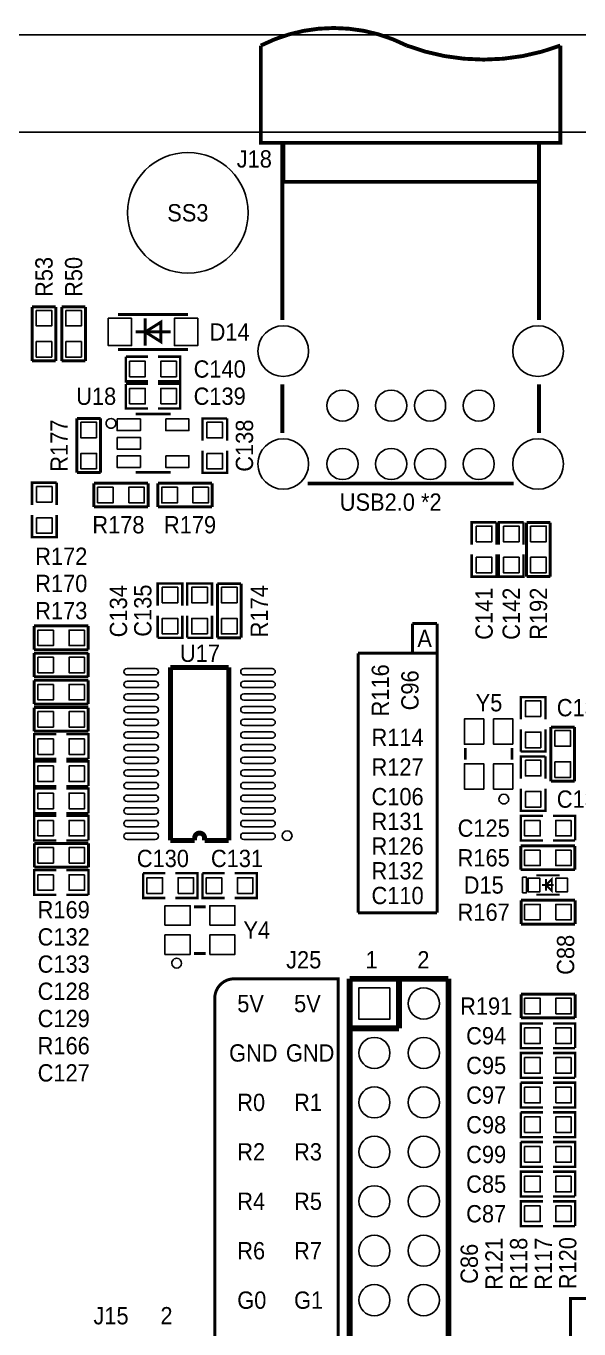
# Model space of a CAD drawing. Extents: x -6 to 181, y -5 to 126.
# Drawn here: x 111.3 to 139.8, y 58.5 to 125.4 of the extents above; entities that cross this region are included whole.
import ezdxf
from ezdxf.enums import TextEntityAlignment as Align

# ---------------------------------------------------------------- set-up
doc = ezdxf.new("R2010")
doc.units = 0
for name, color, linetype in [('BG_OUTLINE', 140, 'CONTINUOUS'), ('BG_SILKSCREEN_TOP', 30, 'CONTINUOUS'), ('PG_SILKSCREEN_TOP', 254, 'CONTINUOUS'), ('PIN_TOP', 92, 'CONTINUOUS'), ('RD_SILKSCREEN_TOP', 52, 'CONTINUOUS')]:
    doc.layers.add(name, color=color, linetype=linetype)

msp = doc.modelspace()

# ---------------------------------------------------------------- linework, layer by layer
at = {"layer": 'BG_OUTLINE'}
msp.add_lwpolyline([(173.999652, 121.999756), (175.999648, 121.999756), (175.999648, 122.999754, 0.414214), (173.999652, 124.99975), (1.999996, 124.99975, 0.414214), (0, 122.999754), (0, 121.999756), (2.999994, 121.999756), (2.999994, 119.99976)], format="xyb", dxfattribs=at)
msp.add_lwpolyline([(0, 2.999994), (0, 116.999995, -0.414214), (2.999994, 119.999989), (173.00001, 119.999989, -0.414214), (176.000004, 116.999995), (176.000004, 2.999994, -0.414214), (173.00001, 0), (2.999994, 0, -0.414214)], format="xyb", close=True, dxfattribs=at)
at = {"layer": 'BG_SILKSCREEN_TOP', "const_width": 0.1524}
for points in [[(132.461, 94.742), (131.191, 94.742)], [(131.191, 94.742), (131.191, 93.218)], [(132.461, 93.218), (132.461, 94.742)], [(128.397, 79.883), (128.397, 93.218)], [(128.397, 93.218), (132.461, 93.218)], [(132.461, 93.218), (132.461, 79.883)], [(132.461, 79.883), (128.397, 79.883)], [(140.716, 49.022), (140.716, 50.546), (142.875, 50.546), (142.875, 45.72), (150.622, 45.72), (150.622, 60.071), (139.319, 60.071), (139.319, 50.546)]]:
    msp.add_lwpolyline(points, dxfattribs=at)
msp.add_lwpolyline([(121.031, 75.492), (121.031, 26.653998, 0.414214), (122.030998, 25.654), (127.381, 25.654), (127.381, 76.491998), (122.030998, 76.491998, 0.414214), (121.031, 75.492)], format="xyb", dxfattribs=at)
at = {"layer": 'PG_SILKSCREEN_TOP'}
for points, const_width in [([(123.399982, 124.442804, -0.240364), (130.899992, 124.442804)], 0.2), ([(130.899992, 124.442804, 0.182961), (138.800002, 124.442804)], 0.2), ([(119.997322, 83.598309), (119.997322, 83.725309, -1), (120.505322, 83.725309)], 0.254)]:
    msp.add_lwpolyline(points, format="xyb", dxfattribs=dict(at, const_width=const_width))
for points, const_width in [([(123.399982, 124.442804), (123.399982, 119.442814), (138.800002, 119.442814), (138.800002, 124.442804)], 0.2), ([(124.49998, 110.342807), (124.49998, 119.442814), (137.700004, 119.442814), (137.700004, 110.342807)], 0.2), ([(124.550094, 119.442814), (124.550094, 117.442818), (137.700004, 117.442818), (137.700004, 119.442814)], 0.2), ([(111.640722, 108.236309), (111.640722, 111.017609)], 0.1524), ([(111.640722, 111.017609), (112.859922, 111.017609)], 0.1524), ([(112.859922, 111.017609), (112.859922, 108.236309)], 0.1524), ([(113.164722, 108.236309), (113.164722, 111.017609)], 0.1524), ([(113.164722, 111.017609), (114.383922, 111.017609)], 0.1524), ([(114.383922, 111.017609), (114.383922, 108.236309)], 0.1524), ([(116.056004, 110.627998), (119.655996, 110.627998)], 0.150012), ([(117.456102, 109.028001), (117.456102, 110.427999)], 0.150012), ([(118.755998, 109.728), (116.956002, 109.728)], 0.150012), ([(117.456102, 109.728), (118.255898, 109.227899), (118.255898, 110.228101), (117.456102, 109.728)], 0.150012), ([(119.655996, 108.828002), (116.056004, 108.828002)], 0.150012), ([(117.602, 107.188), (116.459, 107.188), (116.459, 108.458)], 0.127), ([(116.459, 108.458), (117.602, 108.458)], 0.127), ([(118.11, 108.458), (119.253, 108.458), (119.253, 107.188), (118.11, 107.188)], 0.127), ([(112.859922, 108.236309), (111.640722, 108.236309)], 0.1524), ([(114.383922, 108.236309), (113.164722, 108.236309)], 0.1524), ([(117.602, 105.791), (116.459, 105.791), (116.459, 107.061)], 0.127), ([(116.459, 107.061), (117.602, 107.061)], 0.127), ([(118.11, 107.061), (119.253, 107.061), (119.253, 105.791), (118.11, 105.791)], 0.127), ([(124.49998, 104.542819), (124.49998, 107.042814)], 0.2), ([(137.700004, 107.042814), (137.700004, 104.542819)], 0.2), ([(113.9444, 102.5017), (113.9444, 105.283)], 0.1524), ([(113.9444, 105.283), (115.1636, 105.283)], 0.1524), ([(115.1636, 105.283), (115.1636, 102.5017)], 0.1524), ([(116.956002, 105.512997), (118.755998, 105.512997)], 0.150012), ([(120.396, 104.14), (120.396, 105.283), (121.666, 105.283)], 0.127), ([(121.666, 105.283), (121.666, 104.14)], 0.127), ([(121.666, 103.632), (121.666, 102.489), (120.396, 102.489), (120.396, 103.632)], 0.127), ([(115.1636, 102.5017), (113.9444, 102.5017)], 0.1524), ([(118.755998, 102.513003), (116.956002, 102.513003)], 0.150012), ([(111.633, 100.838), (111.633, 101.981), (112.903, 101.981)], 0.127), ([(112.903, 101.981), (112.903, 100.838)], 0.127), ([(114.8207, 101.9556), (117.602, 101.9556)], 0.1524), ([(114.8207, 100.7364), (114.8207, 101.9556)], 0.1524), ([(117.602, 101.9556), (117.602, 100.7364)], 0.1524), ([(118.11, 100.7364), (118.11, 101.9556)], 0.1524), ([(118.11, 101.9556), (120.8913, 101.9556)], 0.1524), ([(120.8913, 101.9556), (120.8913, 100.7364)], 0.1524), ([(136.399981, 101.942798), (125.800002, 101.942798)], 0.2), ([(117.602, 100.7364), (114.8207, 100.7364)], 0.1524), ([(120.8913, 100.7364), (118.11, 100.7364)], 0.1524), ([(112.903, 100.33), (112.903, 99.187), (111.633, 99.187), (111.633, 100.33)], 0.127), ([(134.239, 98.806), (134.239, 99.949), (135.509, 99.949)], 0.127), ([(135.509, 99.949), (135.509, 98.806)], 0.127), ([(135.636, 98.806), (135.636, 99.949), (136.906, 99.949)], 0.127), ([(136.906, 99.949), (136.906, 98.806)], 0.127), ([(137.0584, 97.155), (137.0584, 99.9363)], 0.1524), ([(137.0584, 99.9363), (138.2776, 99.9363)], 0.1524), ([(138.2776, 99.9363), (138.2776, 97.155)], 0.1524), ([(135.509, 98.298), (135.509, 97.155), (134.239, 97.155), (134.239, 98.298)], 0.127), ([(136.906, 98.298), (136.906, 97.155), (135.636, 97.155), (135.636, 98.298)], 0.127), ([(138.2776, 97.155), (137.0584, 97.155)], 0.1524), ([(118.092322, 95.663309), (118.092322, 96.806309), (119.362322, 96.806309), (119.362322, 95.663309)], 0.127), ([(119.616322, 95.663309), (119.616322, 96.806309), (120.886322, 96.806309), (120.886322, 95.663309)], 0.127), ([(121.165722, 94.012309), (121.165722, 96.793609)], 0.1524), ([(121.165722, 96.793609), (122.384922, 96.793609)], 0.1524), ([(122.384922, 96.793609), (122.384922, 94.012309)], 0.1524), ([(119.362322, 95.155309), (119.362322, 94.012309), (118.092322, 94.012309)], 0.127), ([(118.092322, 94.012309), (118.092322, 95.155309)], 0.127), ([(120.886322, 95.155309), (120.886322, 94.012309), (119.616322, 94.012309)], 0.127), ([(119.616322, 94.012309), (119.616322, 95.155309)], 0.127), ([(111.742322, 93.402709), (111.742322, 94.621909)], 0.1524), ([(111.742322, 94.621909), (114.523622, 94.621909)], 0.1524), ([(114.523622, 94.621909), (114.523622, 93.402709)], 0.1524), ([(122.384922, 94.012309), (121.165722, 94.012309)], 0.1524), ([(114.523622, 93.402709), (111.742322, 93.402709)], 0.1524), ([(111.742322, 92.005709), (111.742322, 93.224909)], 0.1524), ([(111.742322, 93.224909), (114.523622, 93.224909)], 0.1524), ([(114.523622, 93.224909), (114.523622, 92.005709)], 0.1524), ([(118.751223, 92.488309), (118.751223, 83.598309)], 0.254), ([(121.75142, 92.488309), (118.751223, 92.488309)], 0.254), ([(121.75142, 83.598309), (121.75142, 92.488309)], 0.254), ([(114.523622, 92.005709), (111.742322, 92.005709)], 0.1524), ([(111.742322, 90.608709), (111.742322, 91.827909)], 0.1524), ([(111.742322, 91.827909), (114.523622, 91.827909)], 0.1524), ([(114.523622, 91.827909), (114.523622, 90.608709)], 0.1524), ([(114.523622, 90.608709), (111.742322, 90.608709)], 0.1524), ([(111.742322, 89.211709), (111.742322, 90.430909)], 0.1524), ([(111.742322, 90.430909), (114.523622, 90.430909)], 0.1524), ([(114.523622, 90.430909), (114.523622, 89.211709)], 0.1524), ([(136.761322, 89.821309), (136.761322, 90.964309), (138.031322, 90.964309), (138.031322, 89.821309)], 0.127), ([(114.523622, 89.211709), (111.742322, 89.211709)], 0.1524), ([(112.885322, 87.789309), (111.742322, 87.789309), (111.742322, 89.059309), (112.885322, 89.059309)], 0.127), ([(113.393322, 89.059309), (114.536322, 89.059309), (114.536322, 87.789309)], 0.127), ([(138.031322, 89.313309), (138.031322, 88.170309), (136.761322, 88.170309)], 0.127), ([(136.761322, 88.170309), (136.761322, 89.313309)], 0.127), ([(138.310722, 86.646309), (138.310722, 89.427609)], 0.1524), ([(138.310722, 89.427609), (139.529922, 89.427609)], 0.1524), ([(139.529922, 89.427609), (139.529922, 86.646309)], 0.1524), ([(133.910324, 87.743309), (133.910324, 88.343308)], 0.150012), ([(136.310319, 87.743309), (136.310319, 88.343308)], 0.150012), ([(112.885322, 86.392309), (111.742322, 86.392309), (111.742322, 87.662309), (112.885322, 87.662309)], 0.127), ([(114.536322, 87.789309), (113.393322, 87.789309)], 0.127), ([(113.393322, 87.662309), (114.536322, 87.662309), (114.536322, 86.392309)], 0.127), ([(136.761322, 86.773309), (136.761322, 87.916309), (138.031322, 87.916309)], 0.127), ([(138.031322, 87.916309), (138.031322, 86.773309)], 0.127), ([(114.536322, 86.392309), (113.393322, 86.392309)], 0.127), ([(139.529922, 86.646309), (138.310722, 86.646309)], 0.1524), ([(112.885322, 84.995309), (111.742322, 84.995309), (111.742322, 86.265309), (112.885322, 86.265309)], 0.127), ([(113.393322, 86.265309), (114.536322, 86.265309), (114.536322, 84.995309)], 0.127), ([(138.031322, 86.265309), (138.031322, 85.122309), (136.761322, 85.122309), (136.761322, 86.265309)], 0.127), ([(114.536322, 84.995309), (113.393322, 84.995309)], 0.127), ([(112.885322, 83.598309), (111.742322, 83.598309), (111.742322, 84.868309), (112.885322, 84.868309)], 0.127), ([(113.393322, 84.868309), (114.536322, 84.868309), (114.536322, 83.598309)], 0.127), ([(137.904322, 83.598309), (136.761322, 83.598309), (136.761322, 84.868309), (137.904322, 84.868309)], 0.127), ([(138.412322, 84.868309), (139.555322, 84.868309), (139.555322, 83.598309)], 0.127), ([(118.751223, 83.598309), (119.997322, 83.598309)], 0.254), ([(120.505322, 83.725309), (120.505322, 83.598309)], 0.254), ([(120.505322, 83.598309), (121.75142, 83.598309)], 0.254), ([(111.755022, 83.445909), (114.536322, 83.445909)], 0.1524), ([(111.755022, 82.226709), (111.755022, 83.445909)], 0.1524), ([(114.536322, 83.598309), (113.393322, 83.598309)], 0.127), ([(114.536322, 83.445909), (114.536322, 82.226709)], 0.1524), ([(136.761322, 82.099709), (136.761322, 83.318909)], 0.1524), ([(136.761322, 83.318909), (139.542622, 83.318909)], 0.1524), ([(139.555322, 83.598309), (138.412322, 83.598309)], 0.127), ([(139.542622, 83.318909), (139.542622, 82.099709)], 0.1524), ([(114.536322, 82.226709), (111.755022, 82.226709)], 0.1524), ([(112.885322, 80.804309), (111.742322, 80.804309), (111.742322, 82.074309), (112.885322, 82.074309)], 0.127), ([(113.393322, 82.074309), (114.536322, 82.074309), (114.536322, 80.804309)], 0.127), ([(118.491, 80.645), (117.348, 80.645), (117.348, 81.915)], 0.127), ([(117.348, 81.915), (118.491, 81.915)], 0.127), ([(118.999, 81.915), (120.142, 81.915), (120.142, 80.645), (118.999, 80.645)], 0.127), ([(121.539, 80.645), (120.396, 80.645), (120.396, 81.915)], 0.127), ([(120.396, 81.915), (121.539, 81.915)], 0.127), ([(122.047, 81.915), (123.19, 81.915), (123.19, 80.645), (122.047, 80.645)], 0.127), ([(139.542622, 82.099709), (136.761322, 82.099709)], 0.1524), ([(137.558323, 81.812308), (138.75832, 81.812308)], 0.1), ([(137.858322, 81.312309), (138.458321, 81.312309)], 0.1), ([(138.358321, 81.612308), (138.058322, 81.312309), (138.358321, 81.012309), (138.358321, 81.612308)], 0.1), ([(138.058322, 81.612308), (138.058322, 81.012309)], 0.1), ([(114.536322, 80.804309), (113.393322, 80.804309)], 0.127), ([(136.774022, 80.524909), (139.555322, 80.524909)], 0.1524), ([(136.774022, 79.305709), (136.774022, 80.524909)], 0.1524), ([(137.558323, 80.81231), (138.75832, 80.81231)], 0.1), ([(139.555322, 80.524909), (139.555322, 79.305709)], 0.1524), ([(119.969001, 80.193998), (120.568999, 80.193998)], 0.150012), ([(139.555322, 79.305709), (136.774022, 79.305709)], 0.1524), ([(119.969001, 77.794002), (120.568999, 77.794002)], 0.150012), ([(127.964997, 25.691998), (127.964997, 76.491998)], 0.3048), ([(127.964997, 76.491998), (133.044997, 76.491998)], 0.3048), ([(130.504997, 73.951998), (130.504997, 76.491998)], 0.3048), ([(133.044997, 76.491998), (133.044997, 25.691998)], 0.3048), ([(136.774022, 75.698909), (139.555322, 75.698909)], 0.1524), ([(136.774022, 74.479709), (136.774022, 75.698909)], 0.1524), ([(139.555322, 75.698909), (139.555322, 74.479709)], 0.1524), ([(139.555322, 74.479709), (136.774022, 74.479709)], 0.1524), ([(127.964997, 73.951998), (130.504997, 73.951998)], 0.3048), ([(137.904322, 72.930309), (136.761322, 72.930309), (136.761322, 74.200309), (137.904322, 74.200309)], 0.127), ([(138.412322, 74.200309), (139.555322, 74.200309), (139.555322, 72.930309)], 0.127), ([(139.555322, 72.930309), (138.412322, 72.930309)], 0.127), ([(137.904322, 71.406309), (136.761322, 71.406309), (136.761322, 72.676309), (137.904322, 72.676309)], 0.127), ([(138.412322, 72.676309), (139.555322, 72.676309), (139.555322, 71.406309)], 0.127), ([(137.904322, 69.882309), (136.761322, 69.882309), (136.761322, 71.152309)], 0.127), ([(136.761322, 71.152309), (137.904322, 71.152309)], 0.127), ([(139.555322, 71.406309), (138.412322, 71.406309)], 0.127), ([(138.412322, 71.152309), (139.555322, 71.152309), (139.555322, 69.882309), (138.412322, 69.882309)], 0.127), ([(137.904322, 68.358309), (136.761322, 68.358309), (136.761322, 69.628309)], 0.127), ([(136.761322, 69.628309), (137.904322, 69.628309)], 0.127), ([(138.412322, 69.628309), (139.555322, 69.628309), (139.555322, 68.358309), (138.412322, 68.358309)], 0.127), ([(137.904322, 66.834309), (136.761322, 66.834309), (136.761322, 68.104309)], 0.127), ([(136.761322, 68.104309), (137.904322, 68.104309)], 0.127), ([(138.412322, 68.104309), (139.555322, 68.104309), (139.555322, 66.834309), (138.412322, 66.834309)], 0.127), ([(137.904322, 65.310309), (136.761322, 65.310309), (136.761322, 66.580309), (137.904322, 66.580309)], 0.127), ([(138.412322, 66.580309), (139.555322, 66.580309), (139.555322, 65.310309)], 0.127), ([(137.904322, 63.786309), (136.761322, 63.786309), (136.761322, 65.056309), (137.904322, 65.056309)], 0.127), ([(139.555322, 65.310309), (138.412322, 65.310309)], 0.127), ([(138.412322, 65.056309), (139.555322, 65.056309), (139.555322, 63.786309)], 0.127), ([(139.555322, 63.786309), (138.412322, 63.786309)], 0.127)]:
    msp.add_lwpolyline(points, dxfattribs=dict(at, const_width=const_width))
for points in [[(115.946987, 105.029, 1), (115.447004, 105.029004, 1)], [(136.139987, 85.725, 1), (135.64002, 85.724995, 1)], [(125.001325, 83.843317, 1), (124.501318, 83.8433, 1)], [(119.318989, 77.294003, 1), (118.819011, 77.293997, 1)]]:
    msp.add_lwpolyline(points, format="xyb", close=True, dxfattribs=at)
msp.add_lwpolyline([(136.858324, 81.712308), (136.858324, 80.91231), (137.058324, 80.91231), (137.058324, 81.712308)], close=True, dxfattribs=at)
at = {"layer": 'PIN_TOP'}
for points in [[(111.850272, 110.833459), (112.650372, 110.833459), (112.650372, 110.033359), (111.850272, 110.033359)], [(113.374272, 110.833459), (114.174372, 110.833459), (114.174372, 110.033359), (113.374272, 110.033359)], [(116.755951, 110.428024), (116.755951, 109.027976), (115.556055, 109.027976), (115.556055, 110.428024)], [(120.155945, 110.428024), (120.155945, 109.027976), (118.956049, 109.027976), (118.956049, 110.428024)], [(111.850272, 109.233259), (112.650372, 109.233259), (112.650372, 108.433159), (111.850272, 108.433159)], [(113.374272, 109.233259), (114.174372, 109.233259), (114.174372, 108.433159), (113.374272, 108.433159)], [(116.65585, 107.42295), (116.65585, 108.22305), (117.45595, 108.22305), (117.45595, 107.42295)], [(118.25605, 107.42295), (118.25605, 108.22305), (119.05615, 108.22305), (119.05615, 107.42295)], [(116.65585, 106.02595), (116.65585, 106.82605), (117.45595, 106.82605), (117.45595, 106.02595)], [(118.25605, 106.02595), (118.25605, 106.82605), (119.05615, 106.82605), (119.05615, 106.02595)], [(116.006537, 105.262705), (117.205442, 105.262705), (117.205442, 104.663316), (116.006537, 104.663316)], [(118.506558, 105.262705), (119.705463, 105.262705), (119.705463, 104.663316), (118.506558, 104.663316)], [(114.95405, 104.28605), (114.15395, 104.28605), (114.15395, 105.08615), (114.95405, 105.08615)], [(120.63095, 105.08615), (121.43105, 105.08615), (121.43105, 104.28605), (120.63095, 104.28605)], [(116.006537, 104.312695), (117.205442, 104.312695), (117.205442, 103.713305), (116.006537, 103.713305)], [(114.95405, 102.68585), (114.15395, 102.68585), (114.15395, 103.48595), (114.95405, 103.48595)], [(116.006537, 103.362684), (117.205442, 103.362684), (117.205442, 102.763295), (116.006537, 102.763295)], [(118.506558, 103.362684), (119.705463, 103.362684), (119.705463, 102.763295), (118.506558, 102.763295)], [(120.63095, 103.48595), (121.43105, 103.48595), (121.43105, 102.68585), (120.63095, 102.68585)], [(111.86795, 101.78415), (112.66805, 101.78415), (112.66805, 100.98405), (111.86795, 100.98405)], [(115.00485, 100.94595), (115.00485, 101.74605), (115.80495, 101.74605), (115.80495, 100.94595)], [(116.60505, 100.94595), (116.60505, 101.74605), (117.40515, 101.74605), (117.40515, 100.94595)], [(119.10695, 101.74605), (119.10695, 100.94595), (118.30685, 100.94595), (118.30685, 101.74605)], [(120.70715, 101.74605), (120.70715, 100.94595), (119.90705, 100.94595), (119.90705, 101.74605)], [(111.86795, 100.18395), (112.66805, 100.18395), (112.66805, 99.38385), (111.86795, 99.38385)], [(134.47395, 99.75215), (135.27405, 99.75215), (135.27405, 98.95205), (134.47395, 98.95205)], [(135.87095, 99.75215), (136.67105, 99.75215), (136.67105, 98.95205), (135.87095, 98.95205)], [(137.26795, 99.75215), (138.06805, 99.75215), (138.06805, 98.95205), (137.26795, 98.95205)], [(134.47395, 98.15195), (135.27405, 98.15195), (135.27405, 97.35185), (134.47395, 97.35185)], [(135.87095, 98.15195), (136.67105, 98.15195), (136.67105, 97.35185), (135.87095, 97.35185)], [(137.26795, 98.15195), (138.06805, 98.15195), (138.06805, 97.35185), (137.26795, 97.35185)], [(119.127372, 95.809359), (118.327272, 95.809359), (118.327272, 96.609459), (119.127372, 96.609459)], [(120.651372, 95.809359), (119.851272, 95.809359), (119.851272, 96.609459), (120.651372, 96.609459)], [(121.375272, 96.609459), (122.175372, 96.609459), (122.175372, 95.809359), (121.375272, 95.809359)], [(112.739272, 94.412359), (112.739272, 93.612259), (111.939172, 93.612259), (111.939172, 94.412359)], [(114.339472, 94.412359), (114.339472, 93.612259), (113.539372, 93.612259), (113.539372, 94.412359)], [(119.127372, 94.209159), (118.327272, 94.209159), (118.327272, 95.009259), (119.127372, 95.009259)], [(120.651372, 94.209159), (119.851272, 94.209159), (119.851272, 95.009259), (120.651372, 95.009259)], [(121.375272, 95.009259), (122.175372, 95.009259), (122.175372, 94.209159), (121.375272, 94.209159)], [(112.739272, 93.015359), (112.739272, 92.215259), (111.939172, 92.215259), (111.939172, 93.015359)], [(114.339472, 93.015359), (114.339472, 92.215259), (113.539372, 92.215259), (113.539372, 93.015359)], [(112.739272, 91.618359), (112.739272, 90.818259), (111.939172, 90.818259), (111.939172, 91.618359)], [(114.339472, 91.618359), (114.339472, 90.818259), (113.539372, 90.818259), (113.539372, 91.618359)], [(137.796372, 89.967359), (136.996272, 89.967359), (136.996272, 90.767459), (137.796372, 90.767459)], [(112.739272, 90.221359), (112.739272, 89.421259), (111.939172, 89.421259), (111.939172, 90.221359)], [(114.339472, 90.221359), (114.339472, 89.421259), (113.539372, 89.421259), (113.539372, 90.221359)], [(134.860309, 88.54332), (133.860311, 88.54332), (133.860311, 89.843318), (134.860309, 89.843318)], [(136.360332, 88.54332), (135.360334, 88.54332), (135.360334, 89.843318), (136.360332, 89.843318)], [(137.796372, 88.367159), (136.996272, 88.367159), (136.996272, 89.167259), (137.796372, 89.167259)], [(138.520272, 89.243459), (139.320372, 89.243459), (139.320372, 88.443359), (138.520272, 88.443359)], [(112.739272, 88.824359), (112.739272, 88.024259), (111.939172, 88.024259), (111.939172, 88.824359)], [(114.339472, 88.824359), (114.339472, 88.024259), (113.539372, 88.024259), (113.539372, 88.824359)], [(136.996272, 87.719459), (137.796372, 87.719459), (137.796372, 86.919359), (136.996272, 86.919359)], [(112.739272, 87.427359), (112.739272, 86.627259), (111.939172, 86.627259), (111.939172, 87.427359)], [(114.339472, 87.427359), (114.339472, 86.627259), (113.539372, 86.627259), (113.539372, 87.427359)], [(134.860309, 86.2433), (133.860311, 86.2433), (133.860311, 87.543297), (134.860309, 87.543297)], [(136.360332, 86.2433), (135.360334, 86.2433), (135.360334, 87.543297), (136.360332, 87.543297)], [(138.520272, 87.643259), (139.320372, 87.643259), (139.320372, 86.843159), (138.520272, 86.843159)], [(112.739272, 86.030359), (112.739272, 85.230259), (111.939172, 85.230259), (111.939172, 86.030359)], [(114.339472, 86.030359), (114.339472, 85.230259), (113.539372, 85.230259), (113.539372, 86.030359)], [(136.996272, 86.119259), (137.796372, 86.119259), (137.796372, 85.319159), (136.996272, 85.319159)], [(112.739272, 84.633359), (112.739272, 83.833259), (111.939172, 83.833259), (111.939172, 84.633359)], [(114.339472, 84.633359), (114.339472, 83.833259), (113.539372, 83.833259), (113.539372, 84.633359)], [(137.758272, 84.633359), (137.758272, 83.833259), (136.958172, 83.833259), (136.958172, 84.633359)], [(139.358472, 84.633359), (139.358472, 83.833259), (138.558372, 83.833259), (138.558372, 84.633359)], [(111.939172, 82.436259), (111.939172, 83.236359), (112.739272, 83.236359), (112.739272, 82.436259)], [(113.539372, 82.436259), (113.539372, 83.236359), (114.339472, 83.236359), (114.339472, 82.436259)], [(137.758272, 83.109359), (137.758272, 82.309259), (136.958172, 82.309259), (136.958172, 83.109359)], [(139.358472, 83.109359), (139.358472, 82.309259), (138.558372, 82.309259), (138.558372, 83.109359)], [(112.739272, 81.839359), (112.739272, 81.039259), (111.939172, 81.039259), (111.939172, 81.839359)], [(114.339472, 81.839359), (114.339472, 81.039259), (113.539372, 81.039259), (113.539372, 81.839359)], [(117.54485, 80.87995), (117.54485, 81.68005), (118.34495, 81.68005), (118.34495, 80.87995)], [(119.14505, 80.87995), (119.14505, 81.68005), (119.94515, 81.68005), (119.94515, 80.87995)], [(120.59285, 80.87995), (120.59285, 81.68005), (121.39295, 81.68005), (121.39295, 80.87995)], [(122.19305, 80.87995), (122.19305, 81.68005), (122.99315, 81.68005), (122.99315, 80.87995)], [(137.148316, 80.962297), (137.148316, 81.662295), (137.748315, 81.662295), (137.748315, 80.962297)], [(138.568328, 80.962297), (138.568328, 81.662295), (139.168327, 81.662295), (139.168327, 80.962297)], [(118.468978, 79.244012), (118.468978, 80.24401), (119.768976, 80.24401), (119.768976, 79.244012)], [(120.768999, 79.244012), (120.768999, 80.24401), (122.068996, 80.24401), (122.068996, 79.244012)], [(136.958172, 79.515259), (136.958172, 80.315359), (137.758272, 80.315359), (137.758272, 79.515259)], [(138.558372, 79.515259), (138.558372, 80.315359), (139.358472, 80.315359), (139.358472, 79.515259)], [(118.468978, 77.74399), (118.468978, 78.743988), (119.768976, 78.743988), (119.768976, 77.74399)], [(120.768999, 77.74399), (120.768999, 78.743988), (122.068996, 78.743988), (122.068996, 77.74399)], [(130.034944, 76.021946), (130.034944, 74.422051), (128.435049, 74.422051), (128.435049, 76.021946)], [(136.958172, 74.689259), (136.958172, 75.489359), (137.758272, 75.489359), (137.758272, 74.689259)], [(138.558372, 74.689259), (138.558372, 75.489359), (139.358472, 75.489359), (139.358472, 74.689259)], [(137.758272, 73.965359), (137.758272, 73.165259), (136.958172, 73.165259), (136.958172, 73.965359)], [(139.358472, 73.965359), (139.358472, 73.165259), (138.558372, 73.165259), (138.558372, 73.965359)], [(137.758272, 72.441359), (137.758272, 71.641259), (136.958172, 71.641259), (136.958172, 72.441359)], [(139.358472, 72.441359), (139.358472, 71.641259), (138.558372, 71.641259), (138.558372, 72.441359)], [(136.958172, 70.117259), (136.958172, 70.917359), (137.758272, 70.917359), (137.758272, 70.117259)], [(138.558372, 70.117259), (138.558372, 70.917359), (139.358472, 70.917359), (139.358472, 70.117259)], [(136.958172, 68.593259), (136.958172, 69.393359), (137.758272, 69.393359), (137.758272, 68.593259)], [(138.558372, 68.593259), (138.558372, 69.393359), (139.358472, 69.393359), (139.358472, 68.593259)], [(136.958172, 67.069259), (136.958172, 67.869359), (137.758272, 67.869359), (137.758272, 67.069259)], [(138.558372, 67.069259), (138.558372, 67.869359), (139.358472, 67.869359), (139.358472, 67.069259)], [(137.758272, 66.345359), (137.758272, 65.545259), (136.958172, 65.545259), (136.958172, 66.345359)], [(139.358472, 66.345359), (139.358472, 65.545259), (138.558372, 65.545259), (138.558372, 66.345359)], [(137.758272, 64.821359), (137.758272, 64.021259), (136.958172, 64.021259), (136.958172, 64.821359)], [(139.358472, 64.821359), (139.358472, 64.021259), (138.558372, 64.021259), (138.558372, 64.821359)]]:
    msp.add_lwpolyline(points, close=True, dxfattribs=at)
for points in [[(116.527428, 92.43502), (117.975228, 92.43502, -1), (117.975228, 92.10482), (116.527428, 92.10482, -1)], [(122.527416, 92.43502), (123.975216, 92.43502, -1), (123.975216, 92.10482), (122.527416, 92.10482, -1)], [(116.527428, 91.784703), (117.975228, 91.784703, -1), (117.975228, 91.454503), (116.527428, 91.454503, -1)], [(122.527416, 91.784703), (123.975216, 91.784703, -1), (123.975216, 91.454503), (122.527416, 91.454503, -1)], [(116.527428, 91.134514), (117.975228, 91.134514, -1), (117.975228, 90.804314), (116.527428, 90.804314, -1)], [(122.527416, 91.134514), (123.975216, 91.134514, -1), (123.975216, 90.804314), (122.527416, 90.804314, -1)], [(116.527428, 90.484198), (117.975228, 90.484198, -1), (117.975228, 90.153998), (116.527428, 90.153998, -1)], [(122.527416, 90.484198), (123.975216, 90.484198, -1), (123.975216, 90.153998), (122.527416, 90.153998, -1)], [(116.527428, 89.834009), (117.975228, 89.834009, -1), (117.975228, 89.503809), (116.527428, 89.503809, -1)], [(122.527416, 89.834009), (123.975216, 89.834009, -1), (123.975216, 89.503809), (122.527416, 89.503809, -1)], [(116.527428, 89.18382), (117.975228, 89.18382, -1), (117.975228, 88.85362), (116.527428, 88.85362, -1)], [(122.527416, 89.18382), (123.975216, 89.18382, -1), (123.975216, 88.85362), (122.527416, 88.85362, -1)], [(116.527428, 88.533503), (117.975228, 88.533503, -1), (117.975228, 88.203303), (116.527428, 88.203303, -1)], [(122.527416, 88.533503), (123.975216, 88.533503, -1), (123.975216, 88.203303), (122.527416, 88.203303, -1)], [(116.527428, 87.883314), (117.975228, 87.883314, -1), (117.975228, 87.553114), (116.527428, 87.553114, -1)], [(122.527416, 87.883314), (123.975216, 87.883314, -1), (123.975216, 87.553114), (122.527416, 87.553114, -1)], [(116.527428, 87.232998), (117.975228, 87.232998, -1), (117.975228, 86.902798), (116.527428, 86.902798, -1)], [(122.527416, 87.232998), (123.975216, 87.232998, -1), (123.975216, 86.902798), (122.527416, 86.902798, -1)], [(116.527428, 86.582809), (117.975228, 86.582809, -1), (117.975228, 86.252609), (116.527428, 86.252609, -1)], [(122.527416, 86.582809), (123.975216, 86.582809, -1), (123.975216, 86.252609), (122.527416, 86.252609, -1)], [(116.527428, 85.93262), (117.975228, 85.93262, -1), (117.975228, 85.60242), (116.527428, 85.60242, -1)], [(122.527416, 85.93262), (123.975216, 85.93262, -1), (123.975216, 85.60242), (122.527416, 85.60242, -1)], [(116.527428, 85.282303), (117.975228, 85.282303, -1), (117.975228, 84.952103), (116.527428, 84.952103, -1)], [(122.527416, 85.282303), (123.975216, 85.282303, -1), (123.975216, 84.952103), (122.527416, 84.952103, -1)], [(116.527428, 84.632114), (117.975228, 84.632114, -1), (117.975228, 84.301914), (116.527428, 84.301914, -1)], [(122.527416, 84.632114), (123.975216, 84.632114, -1), (123.975216, 84.301914), (122.527416, 84.301914, -1)], [(116.527428, 83.981798), (117.975228, 83.981798, -1), (117.975228, 83.651598), (116.527428, 83.651598, -1)], [(122.527416, 83.981798), (123.975216, 83.981798, -1), (123.975216, 83.651598), (122.527416, 83.651598, -1)]]:
    msp.add_lwpolyline(points, format="xyb", close=True, dxfattribs=at)
for centre, radius in [((119.647995, 115.850187), 3.099994), ((124.550094, 108.74281), 1.299997), ((137.64989, 108.74281), 1.299997), ((127.599897, 105.942714), 0.799998), ((130.099994, 105.942714), 0.799998), ((132.09999, 105.942714), 0.799998), ((134.600086, 105.942714), 0.799998), ((124.550094, 102.94272), 1.299997), ((137.64989, 102.94272), 1.299997), ((127.599897, 102.94272), 0.799998), ((130.099994, 102.94272), 0.799998), ((132.09999, 102.94272), 0.799998), ((134.600086, 102.94272), 0.799998), ((131.774997, 75.221998), 0.799998), ((129.234997, 72.681998), 0.799998), ((131.774997, 72.681998), 0.799998), ((129.234997, 70.141998), 0.799998), ((131.774997, 70.141998), 0.799998), ((129.234997, 67.601998), 0.799998), ((131.774997, 67.601998), 0.799998), ((129.234997, 65.061998), 0.799998), ((131.774997, 65.061998), 0.799998), ((129.234997, 62.521998), 0.799998), ((131.774997, 62.521998), 0.799998), ((129.234997, 59.981998), 0.799998), ((131.774997, 59.981998), 0.799998)]:
    msp.add_circle(centre, radius, dxfattribs=at)

# ---------------------------------------------------------------- texts
at = {"layer": 'BG_SILKSCREEN_TOP', "width": 0.942857}
for s, p in [('USB2.0 *2', (127.4572, 100.541658)), ('A', (131.445, 93.5355)), ('5V', (122.186903, 74.777498)), ('5V', (125.107903, 74.777498)), ('GND', (121.767803, 72.237498)), ('GND', (124.688803, 72.237498)), ('R0', (122.186903, 69.697498)), ('R1', (125.107903, 69.697498)), ('R2', (122.186903, 67.157498)), ('R3', (125.107903, 67.157498)), ('R4', (122.186903, 64.617498)), ('R5', (125.107903, 64.617498)), ('R6', (122.186903, 62.077498)), ('R7', (125.107903, 62.077498)), ('G0', (122.186903, 59.537498)), ('G1', (125.107903, 59.537498))]:
    msp.add_text(s, height=0.889, dxfattribs=at).set_placement(p)
at = {"layer": 'PG_SILKSCREEN_TOP', "width": 0.942857}
for s, p in [('1', (128.778, 77.0255)), ('2', (131.445, 77.0255)), ('2', (118.237, 58.7375))]:
    msp.add_text(s, height=0.889, dxfattribs=at).set_placement(p)
at = {"layer": 'RD_SILKSCREEN_TOP', "width": 0.942857}
for s, p in [('J18', (123.063, 118.1735)), ('SS3', (119.647995, 115.405687)), ('D14', (121.793, 109.2835)), ('C140', (121.285, 107.3785)), ('U18', (114.935, 105.9815)), ('C139', (121.285, 105.9815)), ('R178', (116.078, 99.3775)), ('R179', (119.761, 99.3775)), ('R172', (113.139322, 97.758809)), ('R170', (113.139322, 96.361809)), ('R173', (113.139322, 94.964809)), ('U17', (120.269, 92.7735)), ('Y5', (135.128, 90.2335)), ('C136', (139.954, 89.9795)), ('R114', (130.429, 88.4555)), ('R127', (130.429, 86.9315)), ('C106', (130.429, 85.4075)), ('C137', (139.954, 85.2805)), ('R131', (130.429, 84.1375)), ('C125', (134.856322, 83.788809)), ('R126', (130.429, 82.8675)), ('C130', (118.364, 82.2325)), ('C131', (122.174, 82.2325)), ('R165', (134.856322, 82.264809)), ('R132', (130.429, 81.5975)), ('D15', (134.856322, 80.867809)), ('C110', (130.429, 80.3275)), ('R169', (113.266322, 79.597809)), ('R167', (134.856322, 79.470809)), ('C132', (113.266322, 78.200809)), ('Y4', (123.19, 78.5495)), ('C133', (113.266322, 76.803809)), ('J25', (125.603, 77.0255)), ('C128', (113.266322, 75.406809)), ('R191', (134.983322, 74.644809)), ('C129', (113.266322, 74.009809)), ('C94', (134.983322, 73.120809)), ('R166', (113.266322, 72.612809)), ('C95', (134.983322, 71.596809)), ('C127', (113.266322, 71.215809)), ('C97', (134.983322, 70.072809)), ('C98', (134.983322, 68.548809)), ('C99', (134.983322, 67.024809)), ('C85', (134.983322, 65.500809)), ('C87', (134.983322, 63.976809)), ('J15', (115.697, 58.7375))]:
    msp.add_text(s, height=0.889, dxfattribs=at).set_placement(p, align=Align.CENTER)
for s, p in [('R53', (112.694822, 112.553953)), ('R50', (114.218822, 112.553953)), ('R177', (113.4745, 103.886)), ('C138', (122.9995, 103.886)), ('C134', (116.5225, 95.377)), ('C135', (117.774822, 95.408953)), ('R174', (123.7615, 95.377)), ('C141', (135.3185, 95.249644)), ('C142', (136.7155, 95.249644)), ('R192', (138.1125, 95.249644)), ('R116', (129.9845, 91.312644)), ('C96', (131.5085, 91.312644)), ('C88', (139.5095, 77.724)), ('R121', (135.8265, 61.849)), ('R118', (137.0965, 61.849)), ('R117', (138.3665, 61.849)), ('R120', (139.618822, 61.880953)), ('C86', (134.5565, 61.849))]:
    msp.add_text(s, height=0.889, rotation=90, dxfattribs=at).set_placement(p, align=Align.CENTER)

doc.saveas('drawing.dxf')
